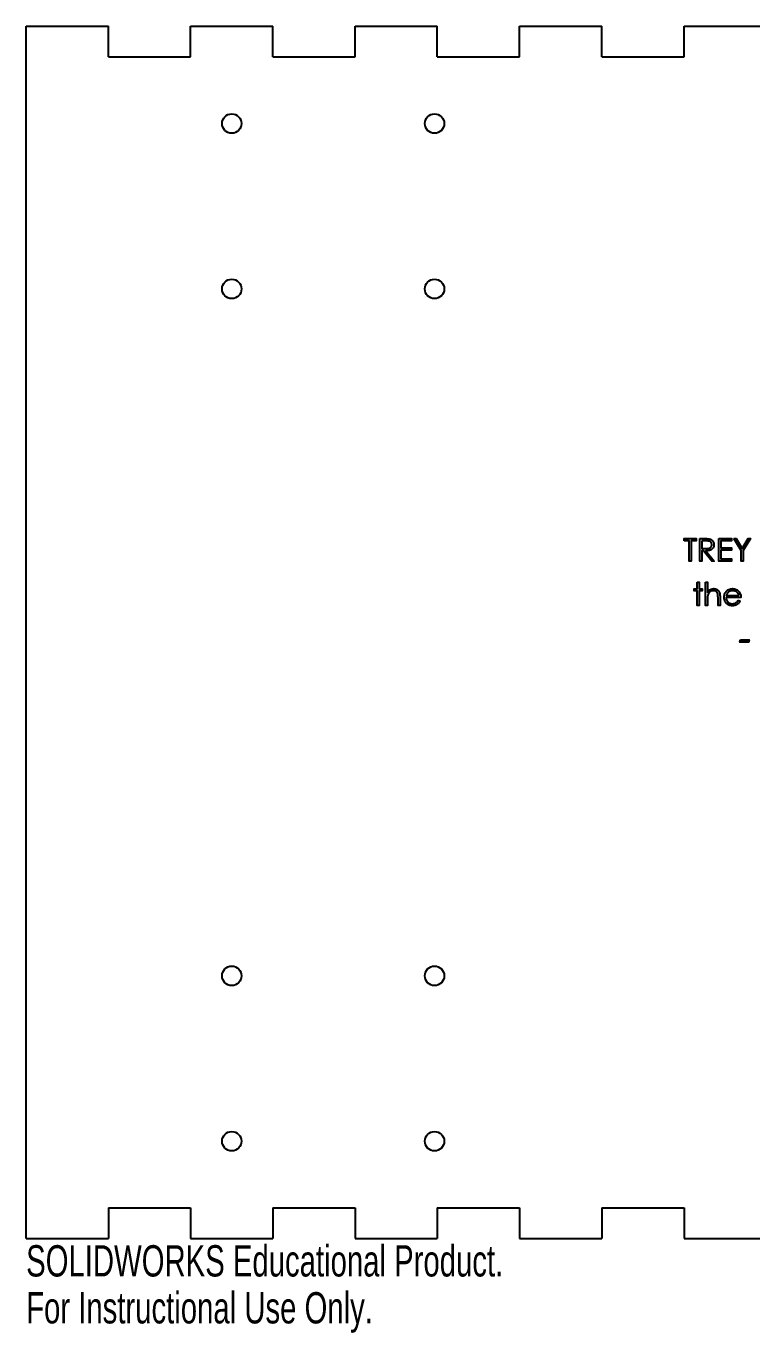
# Model space of a CAD drawing. Header units: inches. Extents: x 0 to 10.5, y -0.8 to 7.2.
# Drawn here: x 0 to 4.41, y -0.76 to 7.19 of the extents above; entities that cross this region are included whole.
import ezdxf

# ---------------------------------------------------------------- set-up
doc = ezdxf.new("R2010")
doc.units = ezdxf.units.IN
doc.header["$MEASUREMENT"] = 0
doc.styles.add('SLDTEXTSTYLE0', font='TXT', dxfattribs={"width": 0.7})

msp = doc.modelspace()

# ---------------------------------------------------------------- linework, layer by layer
at = {"color": 7, "linetype": 'Continuous', "lineweight": 25}
for p, q in [((0, -0.1875), (0, 7.1875)), ((0, 7.1875), (0.5, 7.1875)), ((0.5, 7), (0.5, 7.1875)), ((1, 7), (1, 7.1875)), ((1, 7.1875), (1.5, 7.1875)), ((1.5, 7), (1.5, 7.1875)), ((2, 7), (2, 7.1875)), ((2, 7.1875), (2.5, 7.1875)), ((2.5, 7), (2.5, 7.1875)), ((3, 7), (3, 7.1875)), ((3, 7.1875), (3.5, 7.1875)), ((3.5, 7), (3.5, 7.1875)), ((4, 7), (4, 7.1875)), ((4, 7.1875), (4.5, 7.1875)), ((0.5, 7), (1, 7)), ((1.5, 7), (2, 7)), ((2.5, 7), (3, 7)), ((3.5, 7), (4, 7)), ((0.5, 0), (1, 0)), ((0.5, 0), (0.5, -0.1875)), ((1, 0), (1, -0.1875)), ((1.5, 0), (2, 0)), ((1.5, 0), (1.5, -0.1875)), ((2, 0), (2, -0.1875)), ((2.5, 0), (3, 0)), ((2.5, 0), (2.5, -0.1875)), ((3, 0), (3, -0.1875)), ((3.5, 0), (4, 0)), ((3.5, 0), (3.5, -0.1875)), ((4, 0), (4, -0.1875)), ((0, -0.1875), (0.5, -0.1875)), ((1, -0.1875), (1.5, -0.1875)), ((2, -0.1875), (2.5, -0.1875)), ((3, -0.1875), (3.5, -0.1875)), ((4, -0.1875), (4.5, -0.1875))]:
    msp.add_line(p, q, dxfattribs=at)
at = {"color": 7, "linetype": 'Continuous', "flags": 128}
for points in [[(4.0018, 4.0562), (4.0018, 4.0703), (4.0018, 4.0703), (4.0742, 4.0703), (4.0742, 4.0703), (4.0742, 4.0562), (4.0742, 4.0562), (4.0442, 4.0562), (4.0442, 4.0562), (4.0442, 3.9325), (4.0442, 3.9325), (4.0318, 3.9325), (4.0318, 3.9325), (4.0318, 4.0562), (4.0318, 4.0562), (4.0018, 4.0562)], [(4.0954, 4.0703), (4.123, 4.0703), (4.123, 4.0703), (4.1285, 4.0703), (4.1336, 4.0702), (4.1382, 4.07), (4.1423, 4.0698), (4.146, 4.0695), (4.1492, 4.0692), (4.1519, 4.0689), (4.1542, 4.0684), (4.1542, 4.0684), (4.1572, 4.0676), (4.1601, 4.0666), (4.1628, 4.0654), (4.1654, 4.064), (4.1678, 4.0623), (4.1701, 4.0605), (4.1722, 4.0585), (4.1742, 4.0563), (4.1761, 4.0539), (4.1776, 4.0514), (4.179, 4.0487), (4.18, 4.0459), (4.1809, 4.043), (4.1815, 4.04), (4.1819, 4.0368), (4.182, 4.0334), (4.182, 4.0334), (4.1816, 4.028), (4.1806, 4.0228), (4.1789, 4.018), (4.1765, 4.0135), (4.1735, 4.0095), (4.1699, 4.006), (4.1657, 4.003), (4.161, 4.0006), (4.1583, 3.9995), (4.1555, 3.9986), (4.1523, 3.9979), (4.149, 3.9973), (4.1454, 3.9968), (4.1415, 3.9964), (4.1374, 3.9962), (4.1331, 3.9961), (4.1331, 3.9961), (4.1837, 3.9325), (4.1837, 3.9325), (4.1684, 3.9325), (4.1684, 3.9325), (4.1178, 3.9961), (4.1178, 3.9961), (4.1078, 3.9961), (4.1078, 3.9961), (4.1078, 3.9325), (4.1078, 3.9325), (4.0954, 3.9325), (4.0954, 3.9325), (4.0954, 4.0703)], [(4.1078, 4.0562), (4.1078, 4.0102), (4.1078, 4.0102), (4.133, 4.01), (4.133, 4.01), (4.1365, 4.0101), (4.1398, 4.0102), (4.1429, 4.0104), (4.1457, 4.0107), (4.1483, 4.011), (4.1507, 4.0115), (4.1528, 4.012), (4.1547, 4.0126), (4.158, 4.0141), (4.161, 4.0159), (4.1635, 4.0182), (4.1656, 4.0208), (4.1674, 4.0238), (4.1686, 4.0268), (4.1693, 4.0301), (4.1696, 4.0335), (4.1696, 4.0335), (4.1693, 4.0368), (4.1686, 4.04), (4.1673, 4.043), (4.1656, 4.0458), (4.1634, 4.0484), (4.161, 4.0506), (4.1582, 4.0524), (4.1551, 4.0538), (4.1534, 4.0543), (4.1513, 4.0548), (4.1491, 4.0552), (4.1465, 4.0556), (4.1437, 4.0558), (4.1406, 4.056), (4.1372, 4.0561), (4.1336, 4.0562), (4.1336, 4.0562), (4.1078, 4.0562)], [(4.212, 4.0703), (4.2897, 4.0703), (4.2897, 4.0703), (4.2897, 4.0562), (4.2897, 4.0562), (4.2244, 4.0562), (4.2244, 4.0562), (4.2244, 4.0138), (4.2244, 4.0138), (4.2897, 4.0138), (4.2897, 4.0138), (4.2897, 3.9996), (4.2897, 3.9996), (4.2244, 3.9996), (4.2244, 3.9996), (4.2244, 3.9466), (4.2244, 3.9466), (4.2897, 3.9466), (4.2897, 3.9466), (4.2897, 3.9325), (4.2897, 3.9325), (4.212, 3.9325), (4.212, 3.9325), (4.212, 4.0703)], [(4.3039, 4.0703), (4.318, 4.0703), (4.318, 4.0703), (4.3542, 4.0111), (4.3542, 4.0111), (4.3904, 4.0703), (4.3904, 4.0703), (4.4046, 4.0703), (4.4046, 4.0703), (4.3604, 3.998), (4.3604, 3.998), (4.3604, 3.9325), (4.3604, 3.9325), (4.348, 3.9325), (4.348, 3.9325), (4.348, 3.998), (4.348, 3.998), (4.3039, 4.0703)], [(4.0795, 3.8048), (4.0919, 3.8048), (4.0919, 3.8048), (4.0919, 3.7642), (4.0919, 3.7642), (4.1095, 3.7642), (4.1095, 3.7642), (4.1095, 3.7518), (4.1095, 3.7518), (4.0919, 3.7518), (4.0919, 3.7518), (4.0919, 3.6635), (4.0919, 3.6635), (4.0795, 3.6635), (4.0795, 3.6635), (4.0795, 3.7518), (4.0795, 3.7518), (4.0618, 3.7518), (4.0618, 3.7518), (4.0618, 3.7642), (4.0618, 3.7642), (4.0795, 3.7642), (4.0795, 3.7642), (4.0795, 3.8048)], [(4.1307, 3.8048), (4.1431, 3.8048), (4.1431, 3.8048), (4.1431, 3.7451), (4.1431, 3.7451), (4.1472, 3.75), (4.1515, 3.7543), (4.156, 3.7578), (4.1607, 3.7607), (4.1655, 3.763), (4.1706, 3.7646), (4.1759, 3.7656), (4.1814, 3.7659), (4.1814, 3.7659), (4.187, 3.7656), (4.1922, 3.7645), (4.1971, 3.7627), (4.2017, 3.7602), (4.2059, 3.7572), (4.2095, 3.7536), (4.2124, 3.7495), (4.2148, 3.745), (4.2158, 3.7424), (4.2167, 3.7395), (4.2174, 3.7362), (4.218, 3.7326), (4.2185, 3.7287), (4.2188, 3.7244), (4.219, 3.7198), (4.2191, 3.7149), (4.2191, 3.7149), (4.2191, 3.6635), (4.2191, 3.6635), (4.2067, 3.6635), (4.2067, 3.6635), (4.2067, 3.7108), (4.2067, 3.7108), (4.2067, 3.715), (4.2066, 3.7187), (4.2065, 3.7221), (4.2063, 3.7252), (4.2061, 3.7278), (4.2059, 3.7302), (4.2056, 3.7321), (4.2053, 3.7337), (4.2053, 3.7337), (4.2038, 3.7384), (4.2018, 3.7424), (4.1993, 3.7458), (4.1963, 3.7486), (4.1928, 3.7508), (4.1888, 3.7523), (4.1843, 3.7533), (4.1792, 3.7536), (4.1792, 3.7536), (4.1762, 3.7535), (4.1733, 3.7531), (4.1705, 3.7525), (4.1678, 3.7517), (4.1651, 3.7506), (4.1625, 3.7493), (4.16, 3.7477), (4.1576, 3.7459), (4.1553, 3.7439), (4.1532, 3.7418), (4.1513, 3.7396), (4.1497, 3.7373), (4.1482, 3.7349), (4.1469, 3.7323), (4.1459, 3.7297), (4.145, 3.7269), (4.145, 3.7269), (4.1446, 3.7249), (4.1442, 3.7225), (4.1438, 3.7197), (4.1436, 3.7165), (4.1434, 3.7129), (4.1432, 3.709), (4.1431, 3.7046), (4.1431, 3.6999), (4.1431, 3.6999), (4.1431, 3.6635), (4.1431, 3.6635), (4.1307, 3.6635), (4.1307, 3.6635), (4.1307, 3.8048)], [(4.33, 3.6953), (4.341, 3.6895), (4.341, 3.6895), (4.3382, 3.6849), (4.3354, 3.6808), (4.3323, 3.6771), (4.3289, 3.6738), (4.3254, 3.6711), (4.3217, 3.6686), (4.3178, 3.6665), (4.3137, 3.6648), (4.3093, 3.6634), (4.3046, 3.6625), (4.2997, 3.6619), (4.2944, 3.6617), (4.2944, 3.6617), (4.2886, 3.662), (4.2832, 3.6627), (4.278, 3.6639), (4.2732, 3.6657), (4.2687, 3.6679), (4.2646, 3.6706), (4.2607, 3.6739), (4.2572, 3.6776), (4.2541, 3.6816), (4.2513, 3.6858), (4.249, 3.6901), (4.2472, 3.6946), (4.2457, 3.6991), (4.2446, 3.7038), (4.244, 3.7086), (4.2438, 3.7135), (4.2438, 3.7135), (4.244, 3.7182), (4.2445, 3.7227), (4.2454, 3.7271), (4.2467, 3.7314), (4.2483, 3.7355), (4.2503, 3.7395), (4.2527, 3.7434), (4.2554, 3.7472), (4.2554, 3.7472), (4.2592, 3.7516), (4.2634, 3.7554), (4.2678, 3.7586), (4.2726, 3.7612), (4.2777, 3.7633), (4.283, 3.7648), (4.2887, 3.7656), (4.2947, 3.7659), (4.2947, 3.7659), (4.3009, 3.7656), (4.3068, 3.7647), (4.3124, 3.7631), (4.3176, 3.761), (4.3225, 3.7582), (4.3271, 3.7548), (4.3313, 3.7508), (4.3353, 3.7461), (4.3353, 3.7461), (4.3378, 3.7425), (4.34, 3.7387), (4.3419, 3.7346), (4.3434, 3.7304), (4.3446, 3.7259), (4.3455, 3.7212), (4.346, 3.7163), (4.3463, 3.7112), (4.3463, 3.7112), (4.2562, 3.7112), (4.2562, 3.7112), (4.2564, 3.7072), (4.257, 3.7034), (4.2578, 3.6998), (4.2591, 3.6963), (4.2605, 3.6931), (4.2624, 3.6901), (4.2645, 3.6872), (4.267, 3.6845), (4.2697, 3.682), (4.2725, 3.6799), (4.2755, 3.6781), (4.2787, 3.6767), (4.282, 3.6755), (4.2855, 3.6747), (4.2891, 3.6742), (4.2929, 3.6741), (4.2929, 3.6741), (4.2966, 3.6742), (4.3002, 3.6747), (4.3038, 3.6754), (4.3073, 3.6764), (4.3107, 3.6777), (4.3138, 3.6792), (4.3167, 3.6808), (4.3193, 3.6827), (4.3218, 3.6849), (4.3244, 3.6878), (4.3272, 3.6912), (4.33, 3.6953)], [(4.3339, 3.7235), (4.3324, 3.7284), (4.3306, 3.7328), (4.3286, 3.7366), (4.3262, 3.7399), (4.3235, 3.7429), (4.3203, 3.7455), (4.3168, 3.7478), (4.3129, 3.7498), (4.3087, 3.7515), (4.3043, 3.7526), (4.2999, 3.7533), (4.2954, 3.7536), (4.2954, 3.7536), (4.2917, 3.7534), (4.2881, 3.753), (4.2846, 3.7522), (4.2814, 3.7512), (4.2782, 3.7499), (4.2751, 3.7483), (4.2722, 3.7463), (4.2694, 3.7441), (4.2694, 3.7441), (4.2675, 3.7423), (4.2657, 3.7403), (4.264, 3.738), (4.2625, 3.7356), (4.261, 3.7329), (4.2597, 3.73), (4.2585, 3.7269), (4.2575, 3.7235), (4.2575, 3.7235), (4.3339, 3.7235)], [(4.3437, 3.4545), (4.3967, 3.4545), (4.3967, 3.4545), (4.3919, 3.4404), (4.3919, 3.4404), (4.3389, 3.4404), (4.3389, 3.4404), (4.3437, 3.4545)]]:
    msp.add_lwpolyline(points, dxfattribs=at)
at = {"color": 7, "linetype": 'Continuous', "lineweight": 25}
for centre in [(1.25, 6.595), (2.4831, 6.595), (1.25, 5.5891), (2.4831, 5.5891), (1.25, 1.4109), (2.4831, 1.4109), (1.25, 0.405), (2.4831, 0.405)]:
    msp.add_circle(centre, 0.0591, dxfattribs=at)

# ---------------------------------------------------------------- texts
at = {"color": 7, "linetype": 'Continuous', "char_height": 0.1903, "attachment_point": 1, "style": 'SLDTEXTSTYLE0'}
for s, insert in [('SOLIDWORKS Educational Product.', (0, -0.2276)), ('For Instructional Use Only.', (0, -0.5131))]:
    msp.add_mtext(s, dxfattribs=dict(at, insert=insert))

doc.saveas('drawing.dxf')
